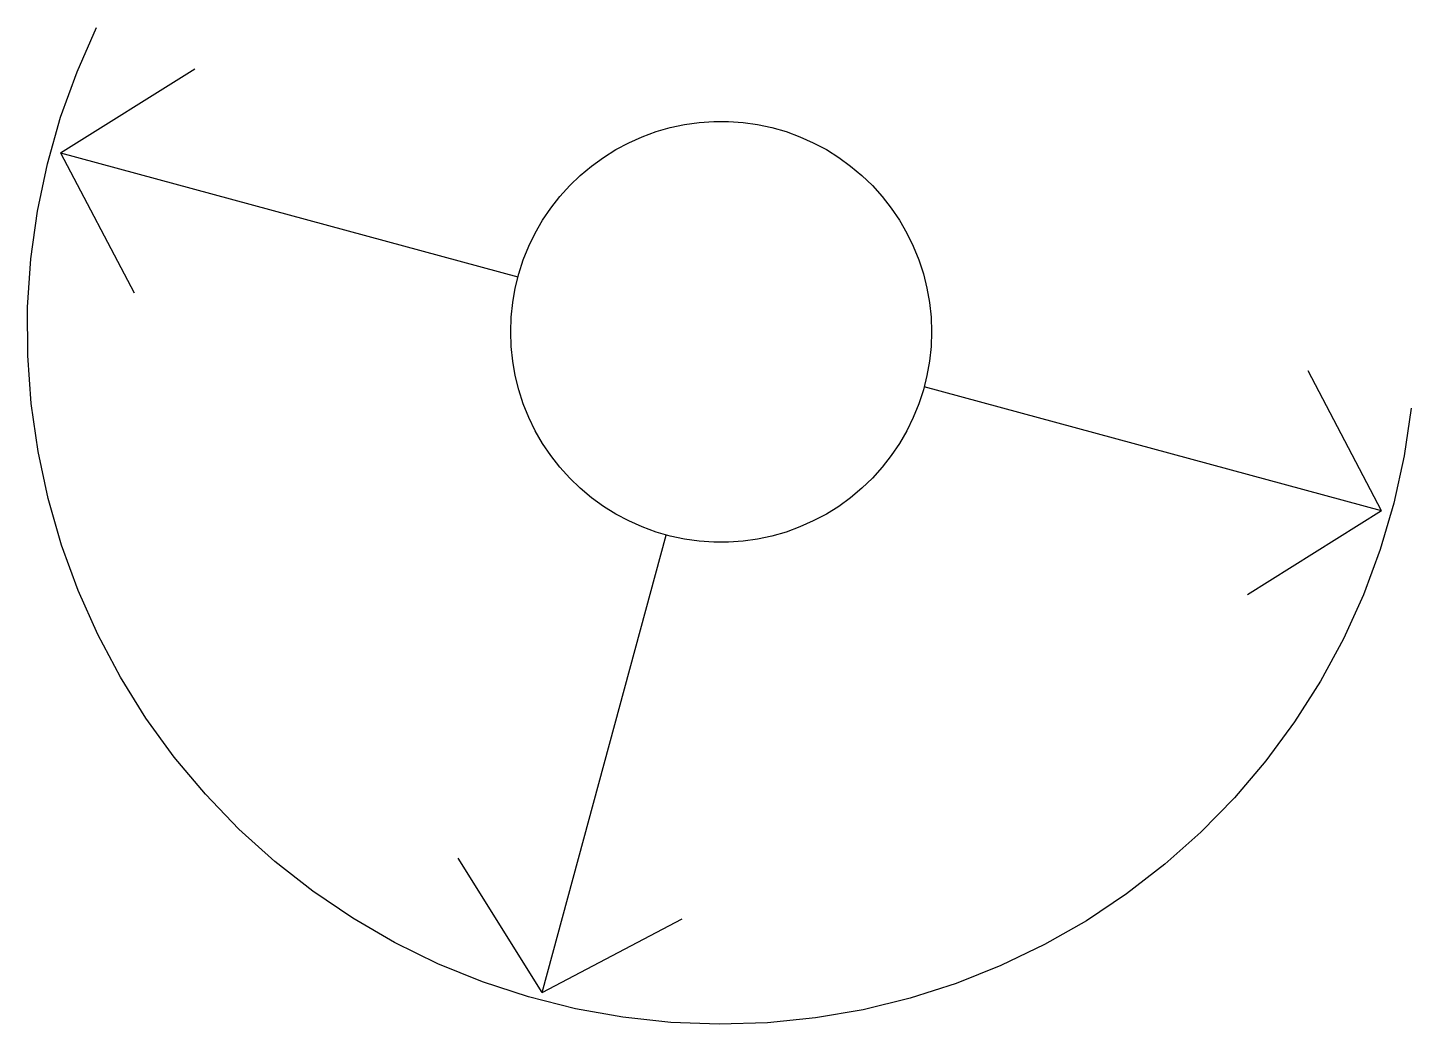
# Model space of a CAD drawing. Header units: inches. Extents: x 1390672 to 1398270, y 354915 to 360781.
# Drawn here: x 1395921.62 to 1395938.29, y 360271.4 to 360283.41 of the extents above; entities that cross this region are included whole.
import ezdxf

# ---------------------------------------------------------------- set-up
doc = ezdxf.new("R2010")
doc.units = ezdxf.units.IN
doc.header["$MEASUREMENT"] = 0

msp = doc.modelspace()

# ---------------------------------------------------------------- linework, layer by layer
for points in [[(1395938.288, 360278.823), (1395938.202, 360278.248), (1395938.077, 360277.68), (1395937.912, 360277.121), (1395937.71, 360276.576), (1395937.469, 360276.046), (1395937.192, 360275.534), (1395936.881, 360275.043), (1395936.536, 360274.574), (1395936.159, 360274.131), (1395935.752, 360273.715), (1395935.318, 360273.328), (1395934.857, 360272.972), (1395934.373, 360272.649), (1395933.868, 360272.361), (1395933.343, 360272.108), (1395932.803, 360271.892), (1395932.249, 360271.715), (1395931.683, 360271.577), (1395931.11, 360271.478), (1395930.531, 360271.419), (1395929.949, 360271.401), (1395929.368, 360271.423), (1395928.789, 360271.485), (1395928.217, 360271.588), (1395927.652, 360271.73), (1395927.099, 360271.911), (1395926.56, 360272.13), (1395926.038, 360272.386), (1395925.534, 360272.678), (1395925.052, 360273.004), (1395924.594, 360273.363), (1395924.162, 360273.753), (1395923.758, 360274.172), (1395923.384, 360274.618), (1395923.042, 360275.088), (1395922.734, 360275.582), (1395922.461, 360276.096), (1395922.224, 360276.627), (1395922.024, 360277.174), (1395921.863, 360277.733), (1395921.742, 360278.302), (1395921.66, 360278.878), (1395921.619, 360279.459), (1395921.617, 360280.041), (1395921.657, 360280.621), (1395921.737, 360281.198), (1395921.856, 360281.767), (1395922.015, 360282.327), (1395922.212, 360282.874), (1395922.447, 360283.407)], [(1395922.014, 360281.899), (1395923.631, 360282.909)], [(1395932.507, 360279.742), (1395932.501, 360279.566), (1395932.483, 360279.39), (1395932.452, 360279.215), (1395932.409, 360279.044), (1395932.355, 360278.875), (1395932.288, 360278.711), (1395932.211, 360278.552), (1395932.122, 360278.399), (1395932.023, 360278.252), (1395931.914, 360278.113), (1395931.796, 360277.981), (1395931.669, 360277.858), (1395931.533, 360277.744), (1395931.39, 360277.64), (1395931.24, 360277.547), (1395931.083, 360277.464), (1395930.922, 360277.392), (1395930.755, 360277.331), (1395930.585, 360277.282), (1395930.412, 360277.246), (1395930.237, 360277.221), (1395930.06, 360277.209), (1395929.884, 360277.209), (1395929.707, 360277.221), (1395929.532, 360277.246), (1395929.359, 360277.282), (1395929.189, 360277.331), (1395929.022, 360277.392), (1395928.861, 360277.464), (1395928.704, 360277.547), (1395928.554, 360277.64), (1395928.411, 360277.744), (1395928.275, 360277.858), (1395928.148, 360277.981), (1395928.03, 360278.113), (1395927.921, 360278.252), (1395927.822, 360278.399), (1395927.733, 360278.552), (1395927.656, 360278.711), (1395927.589, 360278.875), (1395927.535, 360279.044), (1395927.492, 360279.215), (1395927.461, 360279.39), (1395927.443, 360279.566), (1395927.437, 360279.742), (1395927.443, 360279.919), (1395927.461, 360280.095), (1395927.492, 360280.27), (1395927.535, 360280.441), (1395927.589, 360280.61), (1395927.656, 360280.774), (1395927.733, 360280.933), (1395927.822, 360281.086), (1395927.921, 360281.233), (1395928.03, 360281.372), (1395928.148, 360281.504), (1395928.275, 360281.627), (1395928.411, 360281.74), (1395928.554, 360281.844), (1395928.704, 360281.938), (1395928.861, 360282.021), (1395929.022, 360282.093), (1395929.189, 360282.154), (1395929.359, 360282.203), (1395929.532, 360282.239), (1395929.707, 360282.264), (1395929.884, 360282.276), (1395930.06, 360282.276), (1395930.237, 360282.264), (1395930.412, 360282.239), (1395930.585, 360282.203), (1395930.755, 360282.154), (1395930.922, 360282.093), (1395931.083, 360282.021), (1395931.24, 360281.938), (1395931.39, 360281.844), (1395931.533, 360281.74), (1395931.669, 360281.627), (1395931.796, 360281.504), (1395931.914, 360281.372), (1395932.023, 360281.233), (1395932.122, 360281.086), (1395932.211, 360280.933), (1395932.288, 360280.774), (1395932.355, 360280.61), (1395932.409, 360280.441), (1395932.452, 360280.27), (1395932.483, 360280.095), (1395932.501, 360279.919), (1395932.507, 360279.742)], [(1395922.014, 360281.899), (1395927.525, 360280.406)], [(1395922.014, 360281.899), (1395922.9, 360280.212)], [(1395937.93, 360277.585), (1395937.044, 360279.273)], [(1395937.93, 360277.585), (1395932.419, 360279.079)], [(1395937.93, 360277.585), (1395936.313, 360276.576)], [(1395927.815, 360271.785), (1395929.309, 360277.295)], [(1395927.815, 360271.785), (1395926.806, 360273.402)], [(1395927.815, 360271.785), (1395929.503, 360272.671)]]:
    msp.add_lwpolyline(points)

doc.saveas('drawing.dxf')
